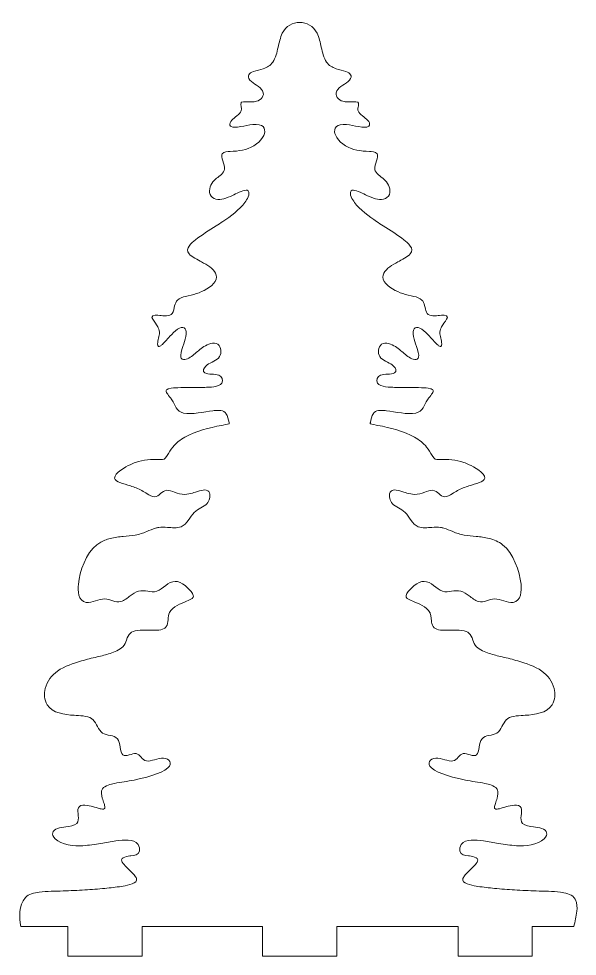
# Model space of a CAD drawing. Header units: centimetres. Extents: x -30.3 to 30.3, y -26.4 to 26.4.
# Drawn here: x 10.48 to 21.77, y -10.88 to 8.08 of the extents above; entities that cross this region are included whole.
import ezdxf

# ---------------------------------------------------------------- set-up
doc = ezdxf.new("R2010")
doc.units = ezdxf.units.CM
doc.header["$MEASUREMENT"] = 0
doc.layers.add('layer 1', color=7, linetype='Continuous')

msp = doc.modelspace()

# ---------------------------------------------------------------- linework, layer by layer
at = {"layer": 'layer 1', "color": 250, "lineweight": 9}
msp.add_open_spline([(10.52174, -10.28017), (10.52174, -10.28017), (11.46951, -10.28017), (11.46951, -10.28017), (11.46951, -10.28017), (11.46951, -10.28017), (11.46951, -10.88017), (11.46951, -10.88017), (11.46951, -10.88017), (11.46951, -10.88017), (12.96951, -10.88017), (12.96951, -10.88017), (12.96951, -10.88017), (12.96951, -10.88017), (12.96951, -10.28017), (12.96951, -10.28017), (12.96951, -10.28017), (12.96951, -10.28017), (15.40651, -10.28017), (15.40651, -10.28017), (15.40651, -10.28017), (15.40651, -10.28017), (15.40651, -10.88017), (15.40651, -10.88017), (15.40651, -10.88017), (15.40651, -10.88017), (16.90651, -10.88017), (16.90651, -10.88017), (16.90651, -10.88017), (16.90651, -10.88017), (16.90651, -10.28017), (16.90651, -10.28017), (16.90651, -10.28017), (16.90651, -10.28017), (19.35551, -10.28017), (19.35551, -10.28017), (19.35551, -10.28017), (19.35551, -10.28017), (19.35551, -10.88017), (19.35551, -10.88017), (19.35551, -10.88017), (19.35551, -10.88017), (20.85551, -10.88017), (20.85551, -10.88017), (20.85551, -10.88017), (20.85551, -10.88017), (20.85551, -10.28017), (20.85551, -10.28017), (20.85551, -10.28017), (20.85551, -10.28017), (21.69826, -10.28016), (21.69826, -10.28016), (21.69826, -10.28016), (21.71991, -10.17783), (21.7449, -10.07522), (21.75619, -9.97109), (21.75619, -9.97109), (21.76447, -9.89471), (21.76517, -9.81025), (21.72985, -9.73999), (21.72985, -9.73999), (21.72151, -9.72341), (21.71128, -9.70786), (21.69936, -9.69363), (21.69936, -9.69363), (21.63617, -9.61823), (21.51692, -9.59576), (21.42412, -9.5843), (21.42412, -9.5843), (21.26324, -9.56445), (21.09975, -9.56559), (20.93794, -9.55986), (20.93794, -9.55986), (20.79107, -9.55466), (20.64429, -9.5473), (20.49762, -9.53809), (20.49762, -9.53809), (20.36252, -9.52961), (20.2275, -9.51959), (20.09272, -9.50695), (20.09272, -9.50695), (19.9809, -9.49646), (19.86909, -9.48464), (19.75811, -9.46726), (19.75811, -9.46726), (19.68863, -9.45638), (19.47039, -9.42573), (19.45293, -9.34407), (19.45293, -9.34407), (19.44753, -9.31878), (19.46008, -9.29251), (19.47343, -9.27175), (19.47343, -9.27175), (19.50638, -9.22051), (19.55801, -9.17313), (19.60176, -9.13073), (19.60176, -9.13073), (19.64324, -9.09053), (19.73092, -9.01158), (19.75125, -8.95965), (19.75125, -8.95965), (19.78579, -8.87138), (19.6191, -8.85432), (19.56604, -8.84646), (19.56604, -8.84646), (19.50017, -8.83671), (19.41355, -8.8337), (19.39454, -8.75387), (19.39454, -8.75387), (19.38379, -8.70869), (19.39352, -8.65848), (19.42027, -8.62054), (19.42027, -8.62054), (19.46509, -8.55694), (19.54724, -8.53562), (19.62091, -8.53094), (19.62091, -8.53094), (19.70281, -8.52573), (19.7888, -8.53642), (19.86993, -8.5477), (19.86993, -8.5477), (19.97195, -8.56188), (20.07333, -8.58023), (20.1749, -8.59726), (20.1749, -8.59726), (20.29466, -8.61733), (20.41532, -8.63705), (20.53666, -8.64411), (20.53666, -8.64411), (20.71052, -8.65422), (20.96944, -8.63321), (21.09915, -8.50351), (21.09915, -8.50351), (21.18302, -8.41964), (21.15872, -8.3313), (21.0477, -8.29428), (21.0477, -8.29428), (20.99477, -8.27663), (20.93463, -8.27137), (20.87939, -8.26435), (20.87939, -8.26435), (20.81567, -8.25625), (20.70505, -8.24422), (20.66014, -8.19481), (20.66014, -8.19481), (20.58808, -8.11552), (20.66412, -7.96448), (20.62926, -7.87928), (20.62926, -7.87928), (20.59213, -7.7885), (20.41096, -7.83297), (20.34117, -7.85183), (20.34117, -7.85183), (20.29099, -7.8654), (20.24188, -7.88265), (20.1914, -7.89516), (20.1914, -7.89516), (20.16811, -7.90093), (20.11822, -7.91304), (20.09938, -7.89403), (20.09938, -7.89403), (20.09275, -7.88735), (20.09079, -7.8781), (20.09079, -7.869), (20.09079, -7.869), (20.09079, -7.84525), (20.1024, -7.81346), (20.1102, -7.79083), (20.1102, -7.79083), (20.12238, -7.75545), (20.13544, -7.72032), (20.14569, -7.68431), (20.14569, -7.68431), (20.16068, -7.63167), (20.17374, -7.56492), (20.15079, -7.51287), (20.15079, -7.51287), (20.14751, -7.50544), (20.14352, -7.49834), (20.13881, -7.49172), (20.13881, -7.49172), (20.0934, -7.42773), (19.97307, -7.40012), (19.9, -7.38496), (19.9, -7.38496), (19.7689, -7.35776), (19.63573, -7.34214), (19.50429, -7.3168), (19.50429, -7.3168), (19.32318, -7.28189), (18.95328, -7.19173), (18.81833, -7.06984), (18.81833, -7.06984), (18.71604, -6.97745), (18.78867, -6.87813), (18.90752, -6.87092), (18.90752, -6.87092), (19.01918, -6.86414), (19.15826, -6.94764), (19.25392, -6.92924), (19.25392, -6.92924), (19.34314, -6.91208), (19.37653, -6.79561), (19.45972, -6.78175), (19.45972, -6.78175), (19.53782, -6.76873), (19.67337, -6.8563), (19.73066, -6.80575), (19.73066, -6.80575), (19.7895, -6.75384), (19.77582, -6.56153), (19.8404, -6.47994), (19.8404, -6.47994), (19.90462, -6.39882), (20.05377, -6.42234), (20.13879, -6.36675), (20.13879, -6.36675), (20.2319, -6.30587), (20.257, -6.1694), (20.33773, -6.09235), (20.33773, -6.09235), (20.34526, -6.08515), (20.35336, -6.07855), (20.36192, -6.07261), (20.36192, -6.07261), (20.44641, -6.01399), (20.61363, -6.01413), (20.71501, -6.00662), (20.71501, -6.00662), (20.89812, -5.99305), (21.15363, -5.96607), (21.26032, -5.79398), (21.26032, -5.79398), (21.32054, -5.69685), (21.32565, -5.57025), (21.29806, -5.46172), (21.29806, -5.46172), (21.26132, -5.31727), (21.16863, -5.19657), (21.0477, -5.11147), (21.0477, -5.11147), (20.90896, -5.01383), (20.72692, -4.95287), (20.56477, -4.90632), (20.56477, -4.90632), (20.46046, -4.87638), (20.35499, -4.85071), (20.24958, -4.82498), (20.24958, -4.82498), (20.1608, -4.80331), (20.07164, -4.78236), (19.98446, -4.75476), (19.98446, -4.75476), (19.89788, -4.72736), (19.79405, -4.68667), (19.72981, -4.62057), (19.72981, -4.62057), (19.68914, -4.57872), (19.67384, -4.53762), (19.65521, -4.4838), (19.65521, -4.4838), (19.61346, -4.36319), (19.56654, -4.30917), (19.43571, -4.29173), (19.43571, -4.29173), (19.35789, -4.28136), (19.27635, -4.28546), (19.19797, -4.28654), (19.19797, -4.28654), (19.116, -4.28767), (18.96915, -4.29221), (18.89724, -4.25401), (18.89724, -4.25401), (18.8155, -4.21059), (18.82278, -4.10352), (18.81226, -4.02529), (18.81226, -4.02529), (18.8088, -3.9996), (18.80381, -3.97389), (18.79485, -3.9495), (18.79485, -3.9495), (18.79175, -3.94105), (18.78817, -3.93276), (18.78405, -3.92476), (18.78405, -3.92476), (18.72568, -3.81144), (18.55398, -3.74288), (18.44107, -3.69839), (18.44107, -3.69839), (18.40466, -3.68405), (18.32336, -3.65741), (18.30836, -3.61901), (18.30836, -3.61901), (18.29872, -3.5943), (18.31213, -3.56539), (18.32445, -3.54404), (18.32445, -3.54404), (18.38477, -3.4395), (18.54412, -3.29712), (18.67087, -3.29712), (18.67087, -3.29712), (18.81116, -3.29712), (18.91821, -3.45264), (19.04472, -3.49603), (19.04472, -3.49603), (19.16435, -3.53705), (19.28877, -3.46189), (19.41169, -3.49603), (19.41169, -3.49603), (19.47146, -3.51264), (19.5289, -3.55352), (19.57858, -3.58976), (19.57858, -3.58976), (19.6332, -3.6296), (19.70316, -3.68693), (19.7684, -3.70527), (19.7684, -3.70527), (19.87537, -3.73536), (19.98347, -3.6538), (20.09421, -3.6538), (20.09421, -3.6538), (20.21879, -3.6538), (20.3495, -3.73723), (20.46806, -3.7224), (20.46806, -3.7224), (20.63535, -3.70147), (20.64192, -3.4838), (20.62926, -3.35541), (20.62926, -3.35541), (20.60303, -3.08942), (20.47077, -2.72597), (20.25542, -2.55629), (20.25542, -2.55629), (20.176, -2.49372), (20.083, -2.45513), (19.98563, -2.43023), (19.98563, -2.43023), (19.89865, -2.40799), (19.80929, -2.39671), (19.7201, -2.38777), (19.7201, -2.38777), (19.64009, -2.37975), (19.55961, -2.37443), (19.48029, -2.3608), (19.48029, -2.3608), (19.39954, -2.34692), (19.32358, -2.32237), (19.248, -2.29113), (19.248, -2.29113), (19.18817, -2.2664), (19.1292, -2.2379), (19.06682, -2.22005), (19.06682, -2.22005), (19.04606, -2.21411), (19.02495, -2.20944), (19.00356, -2.20645), (19.00356, -2.20645), (18.94591, -2.19841), (18.88625, -2.20174), (18.82837, -2.20565), (18.82837, -2.20565), (18.7437, -2.21137), (18.63068, -2.22469), (18.55084, -2.19274), (18.55084, -2.19274), (18.43035, -2.14454), (18.37445, -1.99234), (18.28672, -1.90461), (18.28672, -1.90461), (18.2468, -1.86469), (18.19889, -1.83647), (18.15033, -1.80854), (18.15033, -1.80854), (18.10704, -1.78363), (18.06087, -1.75781), (18.02702, -1.7204), (18.02702, -1.7204), (18.02181, -1.71463), (18.0169, -1.70859), (18.01235, -1.70228), (18.01235, -1.70228), (17.97067, -1.64439), (17.94481, -1.52832), (18.00299, -1.47301), (18.00299, -1.47301), (18.01433, -1.46223), (18.02798, -1.45527), (18.04322, -1.45189), (18.04322, -1.45189), (18.10955, -1.43716), (18.25557, -1.49309), (18.32441, -1.51182), (18.32441, -1.51182), (18.37331, -1.52513), (18.42453, -1.53651), (18.47537, -1.53764), (18.47537, -1.53764), (18.54817, -1.53926), (18.61603, -1.51835), (18.68372, -1.4939), (18.68372, -1.4939), (18.73082, -1.47689), (18.79548, -1.44972), (18.84579, -1.45531), (18.84579, -1.45531), (18.94014, -1.46579), (18.99823, -1.58216), (19.08587, -1.58567), (19.08587, -1.58567), (19.13498, -1.58763), (19.1969, -1.54931), (19.23806, -1.52479), (19.23806, -1.52479), (19.31031, -1.48174), (19.38144, -1.43891), (19.4597, -1.40731), (19.4597, -1.40731), (19.49784, -1.3919), (19.53693, -1.37897), (19.57618, -1.3667), (19.57618, -1.3667), (19.64767, -1.34434), (19.7209, -1.32551), (19.7903, -1.29709), (19.7903, -1.29709), (19.82698, -1.28206), (19.89026, -1.25353), (19.89527, -1.20839), (19.89527, -1.20839), (19.90651, -1.10724), (19.66193, -0.97461), (19.58432, -0.93831), (19.58432, -0.93831), (19.54813, -0.92138), (19.51113, -0.90609), (19.47341, -0.89289), (19.47341, -0.89289), (19.31162, -0.83628), (19.15632, -0.82508), (18.98637, -0.83115), (18.98637, -0.83115), (18.89225, -0.83451), (18.88408, -0.83557), (18.83548, -0.75227), (18.83548, -0.75227), (18.80073, -0.69269), (18.76572, -0.63564), (18.72143, -0.58248), (18.72143, -0.58248), (18.65327, -0.50069), (18.5715, -0.434), (18.47878, -0.38185), (18.47878, -0.38185), (18.26811, -0.26335), (17.97476, -0.18912), (17.73795, -0.14177), (17.73795, -0.14177), (17.70917, -0.13601), (17.60202, -0.12051), (17.58425, -0.11048), (17.58425, -0.11048), (17.58425, -0.11048), (17.57876, -0.10738), (17.57876, -0.10738), (17.57876, -0.10738), (17.57876, -0.10738), (17.57919, -0.10108), (17.57919, -0.10108), (17.57919, -0.10108), (17.57956, -0.09568), (17.58214, -0.08881), (17.5836, -0.08346), (17.5836, -0.08346), (17.60052, -0.02143), (17.60794, 0.04392), (17.64533, 0.09831), (17.64533, 0.09831), (17.65031, 0.10556), (17.65585, 0.11241), (17.66208, 0.11861), (17.66208, 0.11861), (17.7197, 0.17603), (17.83903, 0.16224), (17.91285, 0.1532), (17.91285, 0.1532), (18.07734, 0.13305), (18.34555, 0.06862), (18.50279, 0.10519), (18.50279, 0.10519), (18.64982, 0.13939), (18.66816, 0.26563), (18.73945, 0.37612), (18.73945, 0.37612), (18.74224, 0.38044), (18.7451, 0.38472), (18.74802, 0.38895), (18.74802, 0.38895), (18.77132, 0.42271), (18.79855, 0.45339), (18.82296, 0.4863), (18.82296, 0.4863), (18.83653, 0.50459), (18.85939, 0.53623), (18.85328, 0.56033), (18.85328, 0.56033), (18.84749, 0.58314), (18.81796, 0.59359), (18.79776, 0.59905), (18.79776, 0.59905), (18.74206, 0.6141), (18.67575, 0.61668), (18.6181, 0.61928), (18.6181, 0.61928), (18.53424, 0.62307), (18.45027, 0.62354), (18.36634, 0.62385), (18.36634, 0.62385), (18.26891, 0.62421), (18.17146, 0.62354), (18.07406, 0.62649), (18.07406, 0.62649), (17.98558, 0.62918), (17.78487, 0.63154), (17.73108, 0.71224), (17.73108, 0.71224), (17.68956, 0.77454), (17.7238, 0.84435), (17.78938, 0.87001), (17.78938, 0.87001), (17.87316, 0.9028), (18.0009, 0.8811), (18.07064, 0.91802), (18.07064, 0.91802), (18.0833, 0.92472), (18.09364, 0.93447), (18.09872, 0.94808), (18.09872, 0.94808), (18.11683, 0.99664), (18.06138, 1.05354), (18.02605, 1.07923), (18.02605, 1.07923), (17.95056, 1.13413), (17.82769, 1.16754), (17.77567, 1.24729), (17.77567, 1.24729), (17.72899, 1.31887), (17.73834, 1.44486), (17.80997, 1.49765), (17.80997, 1.49765), (17.88975, 1.55645), (18.01911, 1.49616), (18.09121, 1.44964), (18.09121, 1.44964), (18.12909, 1.4252), (18.16451, 1.39712), (18.19924, 1.36845), (18.19924, 1.36845), (18.26066, 1.31777), (18.32331, 1.25859), (18.39303, 1.21985), (18.39303, 1.21985), (18.4653, 1.17969), (18.56891, 1.16081), (18.56108, 1.27815), (18.56108, 1.27815), (18.55635, 1.34906), (18.52099, 1.43724), (18.49838, 1.50527), (18.49838, 1.50527), (18.47762, 1.56774), (18.45341, 1.63773), (18.44792, 1.70345), (18.44792, 1.70345), (18.43718, 1.83224), (18.51833, 1.87148), (18.62282, 1.80291), (18.62282, 1.80291), (18.67989, 1.76546), (18.73214, 1.7097), (18.77853, 1.65979), (18.77853, 1.65979), (18.81092, 1.62492), (18.84248, 1.58929), (18.87468, 1.55425), (18.87468, 1.55425), (18.89914, 1.52764), (18.92409, 1.49999), (18.95209, 1.47708), (18.95209, 1.47708), (18.96513, 1.46641), (18.99291, 1.44547), (19.01051, 1.45607), (19.01051, 1.45607), (19.03503, 1.47082), (19.02492, 1.53614), (19.02069, 1.55939), (19.02069, 1.55939), (19.00507, 1.64532), (18.97311, 1.71845), (19.00354, 1.80635), (19.00354, 1.80635), (19.01411, 1.83687), (19.03099, 1.86574), (19.04855, 1.89272), (19.04855, 1.89272), (19.07068, 1.92673), (19.13308, 2.00388), (19.14072, 2.03955), (19.14072, 2.03955), (19.15372, 2.10024), (19.01478, 2.08306), (18.98297, 2.08071), (18.98297, 2.08071), (18.91075, 2.07536), (18.78309, 2.05692), (18.73258, 2.12187), (18.73258, 2.12187), (18.68321, 2.18533), (18.696, 2.30034), (18.64176, 2.37466), (18.64176, 2.37466), (18.63706, 2.38109), (18.6319, 2.38719), (18.62626, 2.39283), (18.62626, 2.39283), (18.58607, 2.43301), (18.51847, 2.45217), (18.46462, 2.46571), (18.46462, 2.46571), (18.38921, 2.48468), (18.31273, 2.49902), (18.23868, 2.52316), (18.23868, 2.52316), (18.11464, 2.56361), (17.93263, 2.65446), (17.86486, 2.77009), (17.86486, 2.77009), (17.79508, 2.88916), (17.87934, 2.99553), (17.9746, 3.06504), (17.9746, 3.06504), (18.02663, 3.10301), (18.08382, 3.13411), (18.14034, 3.16482), (18.14034, 3.16482), (18.21472, 3.20524), (18.33443, 3.26301), (18.3896, 3.32571), (18.3896, 3.32571), (18.485, 3.4341), (18.34234, 3.54822), (18.26269, 3.61039), (18.26269, 3.61039), (18.13062, 3.71346), (17.98595, 3.80032), (17.84558, 3.89145), (17.84558, 3.89145), (17.8003, 3.92085), (17.75517, 3.95049), (17.71049, 3.98081), (17.71049, 3.98081), (17.5572, 4.08483), (17.37082, 4.21816), (17.26121, 4.36837), (17.26121, 4.36837), (17.22789, 4.41403), (17.14605, 4.5488), (17.19538, 4.60033), (17.19538, 4.60033), (17.20713, 4.61262), (17.22426, 4.61592), (17.24062, 4.61531), (17.24062, 4.61531), (17.30995, 4.61274), (17.44736, 4.53973), (17.51421, 4.50908), (17.51421, 4.50908), (17.57099, 4.48305), (17.62954, 4.45685), (17.68992, 4.44039), (17.68992, 4.44039), (17.78973, 4.41317), (17.9249, 4.41533), (17.96774, 4.52956), (17.96774, 4.52956), (18.00325, 4.62424), (17.95149, 4.74186), (17.88541, 4.81081), (17.88541, 4.81081), (17.82827, 4.87044), (17.71496, 4.92871), (17.68266, 5.0031), (17.68266, 5.0031), (17.67747, 5.01505), (17.67412, 5.02763), (17.67277, 5.0406), (17.67277, 5.0406), (17.66398, 5.12553), (17.76233, 5.29518), (17.72078, 5.35272), (17.72078, 5.35272), (17.69399, 5.38982), (17.60603, 5.39461), (17.56387, 5.39773), (17.56387, 5.39773), (17.47858, 5.40403), (17.39315, 5.40664), (17.30922, 5.42474), (17.30922, 5.42474), (17.16095, 5.45673), (16.98767, 5.54787), (16.90451, 5.67855), (16.90451, 5.67855), (16.84112, 5.77817), (16.83486, 5.91312), (16.97653, 5.9392), (16.97653, 5.9392), (17.05026, 5.95278), (17.14876, 5.93605), (17.22268, 5.92357), (17.22268, 5.92357), (17.30336, 5.90995), (17.39223, 5.88777), (17.47386, 5.88777), (17.47386, 5.88777), (17.58245, 5.88777), (17.59554, 5.9537), (17.52873, 6.02837), (17.52873, 6.02837), (17.47892, 6.08404), (17.36028, 6.14955), (17.33666, 6.217), (17.33666, 6.217), (17.32813, 6.24136), (17.33173, 6.26942), (17.3362, 6.29427), (17.3362, 6.29427), (17.34073, 6.3195), (17.35871, 6.37636), (17.32979, 6.39192), (17.32979, 6.39192), (17.29886, 6.40857), (17.16932, 6.39788), (17.12797, 6.39908), (17.12797, 6.39908), (17.09455, 6.40005), (17.0602, 6.40315), (17.02798, 6.41251), (17.02798, 6.41251), (16.94107, 6.43774), (16.85309, 6.52678), (16.90451, 6.62171), (16.90451, 6.62171), (16.95321, 6.71164), (17.09209, 6.76384), (17.16174, 6.84124), (17.16174, 6.84124), (17.23457, 6.92218), (17.17406, 6.9862), (17.08971, 7.01614), (17.08971, 7.01614), (17.0252, 7.03903), (16.95661, 7.04855), (16.89165, 7.07059), (16.89165, 7.07059), (16.81403, 7.09692), (16.74613, 7.13612), (16.69873, 7.20477), (16.69873, 7.20477), (16.64219, 7.28664), (16.61468, 7.40771), (16.59195, 7.50393), (16.59195, 7.50393), (16.56996, 7.59697), (16.54951, 7.70214), (16.50666, 7.78785), (16.50666, 7.78785), (16.35964, 8.08192), (15.95178, 8.08192), (15.80476, 7.78785), (15.80476, 7.78785), (15.76191, 7.70214), (15.74146, 7.59697), (15.71947, 7.50393), (15.71947, 7.50393), (15.69674, 7.4077), (15.66923, 7.28665), (15.61269, 7.20477), (15.61269, 7.20477), (15.56529, 7.13613), (15.49738, 7.09692), (15.41977, 7.07059), (15.41977, 7.07059), (15.35481, 7.04855), (15.28622, 7.03903), (15.2217, 7.01614), (15.2217, 7.01614), (15.13735, 6.9862), (15.07685, 6.92217), (15.14968, 6.84124), (15.14968, 6.84124), (15.21934, 6.76384), (15.3582, 6.71164), (15.40691, 6.62171), (15.40691, 6.62171), (15.45833, 6.52679), (15.37034, 6.43774), (15.28344, 6.41251), (15.28344, 6.41251), (15.25123, 6.40315), (15.21688, 6.40006), (15.18346, 6.39908), (15.18346, 6.39908), (15.14211, 6.39788), (15.01255, 6.40858), (14.98162, 6.39192), (14.98162, 6.39192), (14.97703, 6.38946), (14.97329, 6.38619), (14.97061, 6.38169), (14.97061, 6.38169), (14.95229, 6.35089), (14.99286, 6.26868), (14.97476, 6.217), (14.97476, 6.217), (14.95114, 6.14955), (14.8325, 6.08404), (14.78269, 6.02837), (14.78269, 6.02837), (14.71587, 5.9537), (14.72896, 5.88777), (14.83756, 5.88777), (14.83756, 5.88777), (14.91919, 5.88777), (15.00806, 5.90995), (15.08874, 5.92357), (15.08874, 5.92357), (15.16266, 5.93605), (15.26115, 5.95278), (15.33488, 5.9392), (15.33488, 5.9392), (15.47656, 5.91312), (15.4703, 5.77818), (15.40691, 5.67855), (15.40691, 5.67855), (15.32375, 5.54787), (15.15046, 5.45673), (15.00219, 5.42474), (15.00219, 5.42474), (14.91826, 5.40664), (14.83283, 5.40403), (14.74754, 5.39773), (14.74754, 5.39773), (14.70538, 5.39461), (14.61742, 5.38982), (14.59063, 5.35272), (14.59063, 5.35272), (14.54908, 5.29518), (14.64742, 5.12552), (14.63864, 5.0406), (14.63864, 5.0406), (14.63005, 4.95751), (14.53431, 4.9024), (14.47519, 4.85499), (14.47519, 4.85499), (14.45799, 4.8412), (14.44126, 4.82673), (14.426, 4.81081), (14.426, 4.81081), (14.35991, 4.74185), (14.30816, 4.62425), (14.34367, 4.52956), (14.34367, 4.52956), (14.38651, 4.41534), (14.52169, 4.41317), (14.62149, 4.44039), (14.62149, 4.44039), (14.68187, 4.45685), (14.74042, 4.48305), (14.7972, 4.50908), (14.7972, 4.50908), (14.86405, 4.53973), (15.00146, 4.61274), (15.07079, 4.61531), (15.07079, 4.61531), (15.08715, 4.61592), (15.10429, 4.61262), (15.11605, 4.60033), (15.11605, 4.60033), (15.16536, 4.54879), (15.08352, 4.41403), (15.0502, 4.36837), (15.0502, 4.36837), (14.9406, 4.21816), (14.75421, 4.08483), (14.60092, 3.98081), (14.60092, 3.98081), (14.55624, 3.95049), (14.51111, 3.92085), (14.46583, 3.89145), (14.46583, 3.89145), (14.32547, 3.80032), (14.18079, 3.71346), (14.04872, 3.61039), (14.04872, 3.61039), (13.96908, 3.54822), (13.82642, 3.4341), (13.92181, 3.32571), (13.92181, 3.32571), (13.97698, 3.26301), (14.09669, 3.20523), (14.17107, 3.16482), (14.17107, 3.16482), (14.22759, 3.13411), (14.28478, 3.10301), (14.33682, 3.06504), (14.33682, 3.06504), (14.43206, 2.99553), (14.51634, 2.88916), (14.44655, 2.77009), (14.44655, 2.77009), (14.37876, 2.65445), (14.1968, 2.56361), (14.07274, 2.52316), (14.07274, 2.52316), (13.99868, 2.49902), (13.9222, 2.48468), (13.84679, 2.46571), (13.84679, 2.46571), (13.79294, 2.45217), (13.72534, 2.43301), (13.68515, 2.39283), (13.68515, 2.39283), (13.65432, 2.362), (13.63936, 2.31924), (13.62882, 2.27787), (13.62882, 2.27787), (13.61706, 2.23174), (13.60793, 2.15928), (13.57883, 2.12187), (13.57883, 2.12187), (13.52832, 2.05693), (13.40067, 2.07536), (13.32845, 2.08071), (13.32845, 2.08071), (13.29663, 2.08306), (13.1577, 2.10025), (13.1707, 2.03955), (13.1707, 2.03955), (13.17834, 2.00387), (13.24074, 1.92674), (13.26286, 1.89272), (13.26286, 1.89272), (13.28042, 1.86574), (13.2973, 1.83687), (13.30787, 1.80635), (13.30787, 1.80635), (13.3383, 1.71845), (13.30634, 1.64532), (13.29072, 1.55939), (13.29072, 1.55939), (13.28649, 1.53615), (13.27639, 1.47082), (13.3009, 1.45607), (13.3009, 1.45607), (13.3185, 1.44547), (13.34628, 1.46641), (13.35932, 1.47708), (13.35932, 1.47708), (13.38732, 1.49999), (13.41227, 1.52764), (13.43673, 1.55425), (13.43673, 1.55425), (13.46893, 1.58928), (13.50048, 1.62492), (13.53287, 1.65979), (13.53287, 1.65979), (13.57926, 1.70971), (13.63152, 1.76546), (13.68859, 1.80291), (13.68859, 1.80291), (13.79309, 1.87148), (13.87423, 1.83224), (13.8635, 1.70345), (13.8635, 1.70345), (13.85802, 1.63774), (13.8338, 1.56774), (13.81304, 1.50528), (13.81304, 1.50528), (13.79043, 1.43725), (13.75505, 1.34906), (13.75033, 1.27815), (13.75033, 1.27815), (13.7425, 1.1608), (13.84611, 1.1797), (13.91839, 1.21985), (13.91839, 1.21985), (13.98811, 1.25858), (14.05076, 1.31777), (14.11218, 1.36845), (14.11218, 1.36845), (14.14691, 1.39712), (14.18232, 1.4252), (14.2202, 1.44964), (14.2202, 1.44964), (14.2923, 1.49616), (14.42166, 1.55645), (14.50144, 1.49765), (14.50144, 1.49765), (14.57307, 1.44486), (14.58242, 1.31887), (14.53574, 1.24729), (14.53574, 1.24729), (14.48372, 1.16754), (14.36085, 1.13413), (14.28536, 1.07923), (14.28536, 1.07923), (14.25002, 1.05353), (14.19458, 0.99664), (14.21269, 0.94807), (14.21269, 0.94807), (14.21776, 0.93447), (14.22812, 0.92471), (14.24077, 0.91802), (14.24077, 0.91802), (14.31051, 0.88109), (14.43825, 0.9028), (14.52204, 0.87001), (14.52204, 0.87001), (14.58762, 0.84435), (14.62185, 0.77453), (14.58033, 0.71224), (14.58033, 0.71224), (14.52654, 0.63154), (14.32583, 0.62918), (14.23735, 0.62649), (14.23735, 0.62649), (14.13995, 0.62354), (14.0425, 0.62421), (13.94507, 0.62385), (13.94507, 0.62385), (13.86114, 0.62354), (13.77718, 0.62307), (13.69332, 0.61928), (13.69332, 0.61928), (13.63566, 0.61668), (13.56935, 0.6141), (13.51365, 0.59905), (13.51365, 0.59905), (13.49349, 0.5936), (13.46393, 0.58316), (13.45814, 0.56033), (13.45814, 0.56033), (13.45203, 0.53623), (13.47488, 0.50459), (13.48845, 0.4863), (13.48845, 0.4863), (13.51286, 0.4534), (13.54009, 0.42272), (13.56339, 0.38896), (13.56339, 0.38896), (13.56631, 0.38472), (13.56918, 0.38045), (13.57197, 0.37612), (13.57197, 0.37612), (13.64324, 0.26563), (13.6616, 0.13938), (13.80862, 0.10519), (13.80862, 0.10519), (13.96585, 0.06862), (14.23408, 0.13305), (14.39856, 0.1532), (14.39856, 0.1532), (14.47238, 0.16224), (14.59172, 0.17602), (14.64934, 0.1186), (14.64934, 0.1186), (14.65556, 0.1124), (14.66111, 0.10556), (14.66608, 0.09832), (14.66608, 0.09832), (14.70348, 0.04392), (14.71089, -0.02142), (14.72781, -0.08346), (14.72781, -0.08346), (14.72927, -0.08881), (14.73185, -0.09568), (14.73222, -0.10108), (14.73222, -0.10108), (14.73222, -0.10108), (14.73265, -0.10738), (14.73265, -0.10738), (14.73265, -0.10738), (14.73265, -0.10738), (14.72716, -0.11048), (14.72716, -0.11048), (14.72716, -0.11048), (14.70939, -0.12051), (14.60225, -0.13601), (14.57347, -0.14177), (14.57347, -0.14177), (14.33666, -0.18912), (14.04331, -0.26335), (13.83264, -0.38185), (13.83264, -0.38185), (13.73992, -0.434), (13.65815, -0.5007), (13.58998, -0.58249), (13.58998, -0.58249), (13.54568, -0.63565), (13.51068, -0.69269), (13.47593, -0.75227), (13.47593, -0.75227), (13.42733, -0.83557), (13.41916, -0.83451), (13.32504, -0.83115), (13.32504, -0.83115), (13.15509, -0.82508), (12.99979, -0.83628), (12.838, -0.89289), (12.838, -0.89289), (12.80028, -0.90609), (12.76328, -0.92138), (12.72708, -0.93831), (12.72708, -0.93831), (12.64947, -0.97461), (12.4049, -1.10724), (12.41614, -1.20839), (12.41614, -1.20839), (12.42116, -1.25353), (12.48441, -1.28206), (12.5211, -1.29709), (12.5211, -1.29709), (12.5905, -1.32551), (12.66372, -1.34434), (12.73521, -1.3667), (12.73521, -1.3667), (12.77447, -1.37897), (12.81357, -1.3919), (12.85171, -1.40731), (12.85171, -1.40731), (12.92998, -1.43891), (13.00111, -1.48174), (13.07336, -1.52479), (13.07336, -1.52479), (13.11452, -1.54931), (13.17644, -1.58763), (13.22555, -1.58567), (13.22555, -1.58567), (13.31319, -1.58216), (13.37128, -1.46579), (13.46563, -1.45531), (13.46563, -1.45531), (13.51593, -1.44972), (13.5806, -1.4769), (13.62769, -1.4939), (13.62769, -1.4939), (13.69537, -1.51835), (13.76324, -1.53926), (13.83604, -1.53764), (13.83604, -1.53764), (13.88689, -1.53651), (13.9381, -1.52513), (13.98702, -1.51182), (13.98702, -1.51182), (14.05585, -1.4931), (14.20186, -1.43715), (14.26819, -1.45189), (14.26819, -1.45189), (14.35497, -1.47117), (14.35102, -1.58671), (14.32611, -1.65169), (14.32611, -1.65169), (14.31925, -1.66957), (14.31026, -1.68674), (14.29906, -1.70229), (14.29906, -1.70229), (14.29452, -1.7086), (14.28961, -1.71465), (14.28438, -1.72042), (14.28438, -1.72042), (14.25053, -1.75783), (14.20436, -1.78364), (14.16107, -1.80855), (14.16107, -1.80855), (14.11251, -1.83648), (14.0646, -1.8647), (14.02469, -1.90461), (14.02469, -1.90461), (13.93697, -1.99234), (13.88107, -2.14455), (13.76058, -2.19274), (13.76058, -2.19274), (13.68075, -2.22468), (13.56774, -2.21137), (13.48308, -2.20565), (13.48308, -2.20565), (13.42519, -2.20174), (13.36552, -2.19841), (13.30786, -2.20645), (13.30786, -2.20645), (13.28646, -2.20944), (13.26532, -2.21412), (13.24455, -2.22006), (13.24455, -2.22006), (13.18218, -2.23792), (13.12322, -2.26641), (13.0634, -2.29114), (13.0634, -2.29114), (12.98783, -2.32238), (12.91187, -2.34692), (12.83112, -2.3608), (12.83112, -2.3608), (12.7518, -2.37443), (12.67132, -2.37975), (12.59131, -2.38777), (12.59131, -2.38777), (12.50212, -2.39671), (12.41275, -2.40798), (12.32578, -2.43023), (12.32578, -2.43023), (12.28981, -2.43943), (12.25429, -2.4505), (12.21971, -2.46407), (12.21971, -2.46407), (12.16106, -2.48709), (12.10556, -2.51724), (12.05599, -2.55629), (12.05599, -2.55629), (11.84064, -2.72597), (11.70839, -3.08942), (11.68216, -3.35541), (11.68216, -3.35541), (11.6695, -3.48379), (11.67607, -3.70147), (11.84335, -3.7224), (11.84335, -3.7224), (11.96191, -3.73723), (12.09262, -3.6538), (12.2172, -3.6538), (12.2172, -3.6538), (12.32794, -3.6538), (12.43604, -3.73536), (12.54301, -3.70527), (12.54301, -3.70527), (12.60825, -3.68693), (12.6782, -3.62961), (12.73282, -3.58977), (12.73282, -3.58977), (12.7825, -3.55352), (12.83994, -3.51264), (12.89972, -3.49603), (12.89972, -3.49603), (13.02264, -3.46189), (13.14706, -3.53705), (13.26669, -3.49603), (13.26669, -3.49603), (13.3932, -3.45265), (13.50026, -3.29712), (13.64055, -3.29712), (13.64055, -3.29712), (13.7673, -3.29712), (13.92665, -3.4395), (13.98697, -3.54404), (13.98697, -3.54404), (13.99929, -3.56539), (14.0127, -3.5943), (14.00306, -3.61901), (14.00306, -3.61901), (13.98806, -3.65741), (13.90675, -3.68405), (13.87034, -3.69839), (13.87034, -3.69839), (13.75742, -3.74288), (13.58574, -3.81143), (13.52736, -3.92476), (13.52736, -3.92476), (13.48241, -4.01201), (13.50882, -4.13638), (13.46014, -4.21206), (13.46014, -4.21206), (13.4485, -4.23015), (13.43315, -4.24393), (13.41418, -4.25401), (13.41418, -4.25401), (13.34228, -4.29221), (13.19543, -4.28767), (13.11346, -4.28654), (13.11346, -4.28654), (13.03507, -4.28546), (12.95354, -4.28136), (12.87571, -4.29173), (12.87571, -4.29173), (12.74488, -4.30917), (12.69795, -4.36319), (12.6562, -4.4838), (12.6562, -4.4838), (12.63757, -4.53762), (12.62227, -4.57872), (12.5816, -4.62057), (12.5816, -4.62057), (12.51736, -4.68667), (12.41353, -4.72736), (12.32695, -4.75476), (12.32695, -4.75476), (12.23977, -4.78236), (12.15061, -4.80331), (12.06183, -4.82498), (12.06183, -4.82498), (11.95642, -4.85071), (11.85095, -4.87638), (11.74664, -4.90632), (11.74664, -4.90632), (11.58449, -4.95287), (11.40245, -5.01383), (11.26371, -5.11147), (11.26371, -5.11147), (11.14278, -5.19657), (11.05009, -5.31727), (11.01335, -5.46172), (11.01335, -5.46172), (10.98576, -5.57025), (10.99087, -5.69685), (11.05109, -5.79398), (11.05109, -5.79398), (11.15779, -5.96608), (11.4133, -5.99305), (11.59641, -6.00662), (11.59641, -6.00662), (11.69779, -6.01413), (11.865, -6.01401), (11.94949, -6.07262), (11.94949, -6.07262), (11.95805, -6.07856), (11.96615, -6.08515), (11.97368, -6.09235), (11.97368, -6.09235), (12.05441, -6.1694), (12.07952, -6.30588), (12.17262, -6.36675), (12.17262, -6.36675), (12.25764, -6.42234), (12.40679, -6.39882), (12.47101, -6.47994), (12.47101, -6.47994), (12.53559, -6.56152), (12.52191, -6.75384), (12.58075, -6.80575), (12.58075, -6.80575), (12.63804, -6.8563), (12.77358, -6.76873), (12.85169, -6.78175), (12.85169, -6.78175), (12.93488, -6.79561), (12.96827, -6.91208), (13.05749, -6.92924), (13.05749, -6.92924), (13.15315, -6.94764), (13.29223, -6.86414), (13.40389, -6.87092), (13.40389, -6.87092), (13.52275, -6.87813), (13.59537, -6.97745), (13.49308, -7.06984), (13.49308, -7.06984), (13.35813, -7.19174), (12.98824, -7.28188), (12.80713, -7.3168), (12.80713, -7.3168), (12.67568, -7.34214), (12.54251, -7.35776), (12.41141, -7.38496), (12.41141, -7.38496), (12.33835, -7.40012), (12.218, -7.42773), (12.1726, -7.49172), (12.1726, -7.49172), (12.13391, -7.54624), (12.14873, -7.62462), (12.16573, -7.68431), (12.16573, -7.68431), (12.17598, -7.72032), (12.18904, -7.75545), (12.20122, -7.79083), (12.20122, -7.79083), (12.20902, -7.81346), (12.22063, -7.84525), (12.22063, -7.869), (12.22063, -7.869), (12.22063, -7.8781), (12.21867, -7.88735), (12.21204, -7.89403), (12.21204, -7.89403), (12.1932, -7.91304), (12.14331, -7.90093), (12.12002, -7.89516), (12.12002, -7.89516), (12.06954, -7.88265), (12.02042, -7.8654), (11.97024, -7.85183), (11.97024, -7.85183), (11.90045, -7.83297), (11.71929, -7.7885), (11.68216, -7.87928), (11.68216, -7.87928), (11.6473, -7.96448), (11.72334, -8.11553), (11.65128, -8.19481), (11.65128, -8.19481), (11.60637, -8.24422), (11.49574, -8.25625), (11.43202, -8.26435), (11.43202, -8.26435), (11.37678, -8.27137), (11.31664, -8.27663), (11.26371, -8.29428), (11.26371, -8.29428), (11.15268, -8.3313), (11.12839, -8.41964), (11.21226, -8.50351), (11.21226, -8.50351), (11.34197, -8.63322), (11.60088, -8.65422), (11.77475, -8.64411), (11.77475, -8.64411), (11.89609, -8.63705), (12.01675, -8.61733), (12.13651, -8.59726), (12.13651, -8.59726), (12.23808, -8.58023), (12.33946, -8.56188), (12.44148, -8.5477), (12.44148, -8.5477), (12.52261, -8.53642), (12.6086, -8.52573), (12.6905, -8.53094), (12.6905, -8.53094), (12.76417, -8.53562), (12.84632, -8.55694), (12.89114, -8.62054), (12.89114, -8.62054), (12.91789, -8.65848), (12.92762, -8.70869), (12.91687, -8.75387), (12.91687, -8.75387), (12.89786, -8.8337), (12.81124, -8.83671), (12.74537, -8.84646), (12.74537, -8.84646), (12.69231, -8.85432), (12.52563, -8.87139), (12.56016, -8.95965), (12.56016, -8.95965), (12.58048, -9.01158), (12.66817, -9.09053), (12.70965, -9.13073), (12.70965, -9.13073), (12.7534, -9.17313), (12.80503, -9.22051), (12.83798, -9.27175), (12.83798, -9.27175), (12.85133, -9.29251), (12.86388, -9.31878), (12.85848, -9.34407), (12.85848, -9.34407), (12.84102, -9.42574), (12.62278, -9.45638), (12.5533, -9.46726), (12.5533, -9.46726), (12.44232, -9.48464), (12.33052, -9.49646), (12.2187, -9.50695), (12.2187, -9.50695), (12.08393, -9.51959), (11.94891, -9.52961), (11.81382, -9.53809), (11.81382, -9.53809), (11.66714, -9.5473), (11.52035, -9.55466), (11.37348, -9.55986), (11.37348, -9.55986), (11.21167, -9.56559), (11.04818, -9.56446), (10.8873, -9.5843), (10.8873, -9.5843), (10.7945, -9.59575), (10.67523, -9.61823), (10.61206, -9.69363), (10.61206, -9.69363), (10.4781, -9.85351), (10.48081, -10.08675), (10.52173, -10.28016), (10.52173, -10.28016), (10.52173, -10.28016), (10.52174, -10.28017), (10.52174, -10.28017)], degree=3, knots=[0, 0, 0, 0, 0.00266667, 0.00266667, 0.00266667, 0.00266667, 0.00533333, 0.00533333, 0.00533333, 0.00533333, 0.008, 0.008, 0.008, 0.008, 0.01066667, 0.01066667, 0.01066667, 0.01066667, 0.01333333, 0.01333333, 0.01333333, 0.01333333, 0.016, 0.016, 0.016, 0.016, 0.01866667, 0.01866667, 0.01866667, 0.01866667, 0.02133333, 0.02133333, 0.02133333, 0.02133333, 0.024, 0.024, 0.024, 0.024, 0.02666667, 0.02666667, 0.02666667, 0.02666667, 0.02933333, 0.02933333, 0.02933333, 0.02933333, 0.032, 0.032, 0.032, 0.032, 0.03466667, 0.03466667, 0.03466667, 0.03466667, 0.03733333, 0.03733333, 0.03733333, 0.03733333, 0.04, 0.04, 0.04, 0.04, 0.04266667, 0.04266667, 0.04266667, 0.04266667, 0.04533333, 0.04533333, 0.04533333, 0.04533333, 0.048, 0.048, 0.048, 0.048, 0.05066667, 0.05066667, 0.05066667, 0.05066667, 0.05333333, 0.05333333, 0.05333333, 0.05333333, 0.056, 0.056, 0.056, 0.056, 0.05866667, 0.05866667, 0.05866667, 0.05866667, 0.06133333, 0.06133333, 0.06133333, 0.06133333, 0.064, 0.064, 0.064, 0.064, 0.06666667, 0.06666667, 0.06666667, 0.06666667, 0.06933333, 0.06933333, 0.06933333, 0.06933333, 0.072, 0.072, 0.072, 0.072, 0.07466667, 0.07466667, 0.07466667, 0.07466667, 0.07733333, 0.07733333, 0.07733333, 0.07733333, 0.08, 0.08, 0.08, 0.08, 0.08266667, 0.08266667, 0.08266667, 0.08266667, 0.08533333, 0.08533333, 0.08533333, 0.08533333, 0.088, 0.088, 0.088, 0.088, 0.09066667, 0.09066667, 0.09066667, 0.09066667, 0.09333333, 0.09333333, 0.09333333, 0.09333333, 0.096, 0.096, 0.096, 0.096, 0.09866667, 0.09866667, 0.09866667, 0.09866667, 0.10133333, 0.10133333, 0.10133333, 0.10133333, 0.104, 0.104, 0.104, 0.104, 0.10666667, 0.10666667, 0.10666667, 0.10666667, 0.10933333, 0.10933333, 0.10933333, 0.10933333, 0.112, 0.112, 0.112, 0.112, 0.11466667, 0.11466667, 0.11466667, 0.11466667, 0.11733333, 0.11733333, 0.11733333, 0.11733333, 0.12, 0.12, 0.12, 0.12, 0.12266667, 0.12266667, 0.12266667, 0.12266667, 0.12533333, 0.12533333, 0.12533333, 0.12533333, 0.128, 0.128, 0.128, 0.128, 0.13066667, 0.13066667, 0.13066667, 0.13066667, 0.13333333, 0.13333333, 0.13333333, 0.13333333, 0.136, 0.136, 0.136, 0.136, 0.13866667, 0.13866667, 0.13866667, 0.13866667, 0.14133333, 0.14133333, 0.14133333, 0.14133333, 0.144, 0.144, 0.144, 0.144, 0.14666667, 0.14666667, 0.14666667, 0.14666667, 0.14933333, 0.14933333, 0.14933333, 0.14933333, 0.152, 0.152, 0.152, 0.152, 0.15466667, 0.15466667, 0.15466667, 0.15466667, 0.15733333, 0.15733333, 0.15733333, 0.15733333, 0.16, 0.16, 0.16, 0.16, 0.16266667, 0.16266667, 0.16266667, 0.16266667, 0.16533333, 0.16533333, 0.16533333, 0.16533333, 0.168, 0.168, 0.168, 0.168, 0.17066667, 0.17066667, 0.17066667, 0.17066667, 0.17333333, 0.17333333, 0.17333333, 0.17333333, 0.176, 0.176, 0.176, 0.176, 0.17866667, 0.17866667, 0.17866667, 0.17866667, 0.18133333, 0.18133333, 0.18133333, 0.18133333, 0.184, 0.184, 0.184, 0.184, 0.18666667, 0.18666667, 0.18666667, 0.18666667, 0.18933333, 0.18933333, 0.18933333, 0.18933333, 0.192, 0.192, 0.192, 0.192, 0.19466667, 0.19466667, 0.19466667, 0.19466667, 0.19733333, 0.19733333, 0.19733333, 0.19733333, 0.2, 0.2, 0.2, 0.2, 0.20266667, 0.20266667, 0.20266667, 0.20266667, 0.20533333, 0.20533333, 0.20533333, 0.20533333, 0.208, 0.208, 0.208, 0.208, 0.21066667, 0.21066667, 0.21066667, 0.21066667, 0.21333333, 0.21333333, 0.21333333, 0.21333333, 0.216, 0.216, 0.216, 0.216, 0.21866667, 0.21866667, 0.21866667, 0.21866667, 0.22133333, 0.22133333, 0.22133333, 0.22133333, 0.224, 0.224, 0.224, 0.224, 0.22666667, 0.22666667, 0.22666667, 0.22666667, 0.22933333, 0.22933333, 0.22933333, 0.22933333, 0.232, 0.232, 0.232, 0.232, 0.23466667, 0.23466667, 0.23466667, 0.23466667, 0.23733333, 0.23733333, 0.23733333, 0.23733333, 0.24, 0.24, 0.24, 0.24, 0.24266667, 0.24266667, 0.24266667, 0.24266667, 0.24533333, 0.24533333, 0.24533333, 0.24533333, 0.248, 0.248, 0.248, 0.248, 0.25066667, 0.25066667, 0.25066667, 0.25066667, 0.25333333, 0.25333333, 0.25333333, 0.25333333, 0.256, 0.256, 0.256, 0.256, 0.25866667, 0.25866667, 0.25866667, 0.25866667, 0.26133333, 0.26133333, 0.26133333, 0.26133333, 0.264, 0.264, 0.264, 0.264, 0.26666667, 0.26666667, 0.26666667, 0.26666667, 0.26933333, 0.26933333, 0.26933333, 0.26933333, 0.272, 0.272, 0.272, 0.272, 0.27466667, 0.27466667, 0.27466667, 0.27466667, 0.27733333, 0.27733333, 0.27733333, 0.27733333, 0.28, 0.28, 0.28, 0.28, 0.28266667, 0.28266667, 0.28266667, 0.28266667, 0.28533333, 0.28533333, 0.28533333, 0.28533333, 0.288, 0.288, 0.288, 0.288, 0.29066667, 0.29066667, 0.29066667, 0.29066667, 0.29333333, 0.29333333, 0.29333333, 0.29333333, 0.296, 0.296, 0.296, 0.296, 0.29866667, 0.29866667, 0.29866667, 0.29866667, 0.30133333, 0.30133333, 0.30133333, 0.30133333, 0.304, 0.304, 0.304, 0.304, 0.30666667, 0.30666667, 0.30666667, 0.30666667, 0.30933333, 0.30933333, 0.30933333, 0.30933333, 0.312, 0.312, 0.312, 0.312, 0.31466667, 0.31466667, 0.31466667, 0.31466667, 0.31733333, 0.31733333, 0.31733333, 0.31733333, 0.32, 0.32, 0.32, 0.32, 0.32266667, 0.32266667, 0.32266667, 0.32266667, 0.32533333, 0.32533333, 0.32533333, 0.32533333, 0.328, 0.328, 0.328, 0.328, 0.33066667, 0.33066667, 0.33066667, 0.33066667, 0.33333333, 0.33333333, 0.33333333, 0.33333333, 0.336, 0.336, 0.336, 0.336, 0.33866667, 0.33866667, 0.33866667, 0.33866667, 0.34133333, 0.34133333, 0.34133333, 0.34133333, 0.344, 0.344, 0.344, 0.344, 0.34666667, 0.34666667, 0.34666667, 0.34666667, 0.34933333, 0.34933333, 0.34933333, 0.34933333, 0.352, 0.352, 0.352, 0.352, 0.35466667, 0.35466667, 0.35466667, 0.35466667, 0.35733333, 0.35733333, 0.35733333, 0.35733333, 0.36, 0.36, 0.36, 0.36, 0.36266667, 0.36266667, 0.36266667, 0.36266667, 0.36533333, 0.36533333, 0.36533333, 0.36533333, 0.368, 0.368, 0.368, 0.368, 0.37066667, 0.37066667, 0.37066667, 0.37066667, 0.37333333, 0.37333333, 0.37333333, 0.37333333, 0.376, 0.376, 0.376, 0.376, 0.37866667, 0.37866667, 0.37866667, 0.37866667, 0.38133333, 0.38133333, 0.38133333, 0.38133333, 0.384, 0.384, 0.384, 0.384, 0.38666667, 0.38666667, 0.38666667, 0.38666667, 0.38933333, 0.38933333, 0.38933333, 0.38933333, 0.392, 0.392, 0.392, 0.392, 0.39466667, 0.39466667, 0.39466667, 0.39466667, 0.39733333, 0.39733333, 0.39733333, 0.39733333, 0.4, 0.4, 0.4, 0.4, 0.40266667, 0.40266667, 0.40266667, 0.40266667, 0.40533333, 0.40533333, 0.40533333, 0.40533333, 0.408, 0.408, 0.408, 0.408, 0.41066667, 0.41066667, 0.41066667, 0.41066667, 0.41333333, 0.41333333, 0.41333333, 0.41333333, 0.416, 0.416, 0.416, 0.416, 0.41866667, 0.41866667, 0.41866667, 0.41866667, 0.42133333, 0.42133333, 0.42133333, 0.42133333, 0.424, 0.424, 0.424, 0.424, 0.42666667, 0.42666667, 0.42666667, 0.42666667, 0.42933333, 0.42933333, 0.42933333, 0.42933333, 0.432, 0.432, 0.432, 0.432, 0.43466667, 0.43466667, 0.43466667, 0.43466667, 0.43733333, 0.43733333, 0.43733333, 0.43733333, 0.44, 0.44, 0.44, 0.44, 0.44266667, 0.44266667, 0.44266667, 0.44266667, 0.44533333, 0.44533333, 0.44533333, 0.44533333, 0.448, 0.448, 0.448, 0.448, 0.45066667, 0.45066667, 0.45066667, 0.45066667, 0.45333333, 0.45333333, 0.45333333, 0.45333333, 0.456, 0.456, 0.456, 0.456, 0.45866667, 0.45866667, 0.45866667, 0.45866667, 0.46133333, 0.46133333, 0.46133333, 0.46133333, 0.464, 0.464, 0.464, 0.464, 0.46666667, 0.46666667, 0.46666667, 0.46666667, 0.46933333, 0.46933333, 0.46933333, 0.46933333, 0.472, 0.472, 0.472, 0.472, 0.47466667, 0.47466667, 0.47466667, 0.47466667, 0.47733333, 0.47733333, 0.47733333, 0.47733333, 0.48, 0.48, 0.48, 0.48, 0.48266667, 0.48266667, 0.48266667, 0.48266667, 0.48533333, 0.48533333, 0.48533333, 0.48533333, 0.488, 0.488, 0.488, 0.488, 0.49066667, 0.49066667, 0.49066667, 0.49066667, 0.49333333, 0.49333333, 0.49333333, 0.49333333, 0.496, 0.496, 0.496, 0.496, 0.49866667, 0.49866667, 0.49866667, 0.49866667, 0.50133333, 0.50133333, 0.50133333, 0.50133333, 0.504, 0.504, 0.504, 0.504, 0.50666667, 0.50666667, 0.50666667, 0.50666667, 0.50933333, 0.50933333, 0.50933333, 0.50933333, 0.512, 0.512, 0.512, 0.512, 0.51466667, 0.51466667, 0.51466667, 0.51466667, 0.51733333, 0.51733333, 0.51733333, 0.51733333, 0.52, 0.52, 0.52, 0.52, 0.52266667, 0.52266667, 0.52266667, 0.52266667, 0.52533333, 0.52533333, 0.52533333, 0.52533333, 0.528, 0.528, 0.528, 0.528, 0.53066667, 0.53066667, 0.53066667, 0.53066667, 0.53333333, 0.53333333, 0.53333333, 0.53333333, 0.536, 0.536, 0.536, 0.536, 0.53866667, 0.53866667, 0.53866667, 0.53866667, 0.54133333, 0.54133333, 0.54133333, 0.54133333, 0.544, 0.544, 0.544, 0.544, 0.54666667, 0.54666667, 0.54666667, 0.54666667, 0.54933333, 0.54933333, 0.54933333, 0.54933333, 0.552, 0.552, 0.552, 0.552, 0.55466667, 0.55466667, 0.55466667, 0.55466667, 0.55733333, 0.55733333, 0.55733333, 0.55733333, 0.56, 0.56, 0.56, 0.56, 0.56266667, 0.56266667, 0.56266667, 0.56266667, 0.56533333, 0.56533333, 0.56533333, 0.56533333, 0.568, 0.568, 0.568, 0.568, 0.57066667, 0.57066667, 0.57066667, 0.57066667, 0.57333333, 0.57333333, 0.57333333, 0.57333333, 0.576, 0.576, 0.576, 0.576, 0.57866667, 0.57866667, 0.57866667, 0.57866667, 0.58133333, 0.58133333, 0.58133333, 0.58133333, 0.584, 0.584, 0.584, 0.584, 0.58666667, 0.58666667, 0.58666667, 0.58666667, 0.58933333, 0.58933333, 0.58933333, 0.58933333, 0.592, 0.592, 0.592, 0.592, 0.59466667, 0.59466667, 0.59466667, 0.59466667, 0.59733333, 0.59733333, 0.59733333, 0.59733333, 0.6, 0.6, 0.6, 0.6, 0.60266667, 0.60266667, 0.60266667, 0.60266667, 0.60533333, 0.60533333, 0.60533333, 0.60533333, 0.608, 0.608, 0.608, 0.608, 0.61066667, 0.61066667, 0.61066667, 0.61066667, 0.61333333, 0.61333333, 0.61333333, 0.61333333, 0.616, 0.616, 0.616, 0.616, 0.61866667, 0.61866667, 0.61866667, 0.61866667, 0.62133333, 0.62133333, 0.62133333, 0.62133333, 0.624, 0.624, 0.624, 0.624, 0.62666667, 0.62666667, 0.62666667, 0.62666667, 0.62933333, 0.62933333, 0.62933333, 0.62933333, 0.632, 0.632, 0.632, 0.632, 0.63466667, 0.63466667, 0.63466667, 0.63466667, 0.63733333, 0.63733333, 0.63733333, 0.63733333, 0.64, 0.64, 0.64, 0.64, 0.64266667, 0.64266667, 0.64266667, 0.64266667, 0.64533333, 0.64533333, 0.64533333, 0.64533333, 0.648, 0.648, 0.648, 0.648, 0.65066667, 0.65066667, 0.65066667, 0.65066667, 0.65333333, 0.65333333, 0.65333333, 0.65333333, 0.656, 0.656, 0.656, 0.656, 0.65866667, 0.65866667, 0.65866667, 0.65866667, 0.66133333, 0.66133333, 0.66133333, 0.66133333, 0.664, 0.664, 0.664, 0.664, 0.66666667, 0.66666667, 0.66666667, 0.66666667, 0.66933333, 0.66933333, 0.66933333, 0.66933333, 0.672, 0.672, 0.672, 0.672, 0.67466667, 0.67466667, 0.67466667, 0.67466667, 0.67733333, 0.67733333, 0.67733333, 0.67733333, 0.68, 0.68, 0.68, 0.68, 0.68266667, 0.68266667, 0.68266667, 0.68266667, 0.68533333, 0.68533333, 0.68533333, 0.68533333, 0.688, 0.688, 0.688, 0.688, 0.69066667, 0.69066667, 0.69066667, 0.69066667, 0.69333333, 0.69333333, 0.69333333, 0.69333333, 0.696, 0.696, 0.696, 0.696, 0.69866667, 0.69866667, 0.69866667, 0.69866667, 0.70133333, 0.70133333, 0.70133333, 0.70133333, 0.704, 0.704, 0.704, 0.704, 0.70666667, 0.70666667, 0.70666667, 0.70666667, 0.70933333, 0.70933333, 0.70933333, 0.70933333, 0.712, 0.712, 0.712, 0.712, 0.71466667, 0.71466667, 0.71466667, 0.71466667, 0.71733333, 0.71733333, 0.71733333, 0.71733333, 0.72, 0.72, 0.72, 0.72, 0.72266667, 0.72266667, 0.72266667, 0.72266667, 0.72533333, 0.72533333, 0.72533333, 0.72533333, 0.728, 0.728, 0.728, 0.728, 0.73066667, 0.73066667, 0.73066667, 0.73066667, 0.73333333, 0.73333333, 0.73333333, 0.73333333, 0.736, 0.736, 0.736, 0.736, 0.73866667, 0.73866667, 0.73866667, 0.73866667, 0.74133333, 0.74133333, 0.74133333, 0.74133333, 0.744, 0.744, 0.744, 0.744, 0.74666667, 0.74666667, 0.74666667, 0.74666667, 0.74933333, 0.74933333, 0.74933333, 0.74933333, 0.752, 0.752, 0.752, 0.752, 0.75466667, 0.75466667, 0.75466667, 0.75466667, 0.75733333, 0.75733333, 0.75733333, 0.75733333, 0.76, 0.76, 0.76, 0.76, 0.76266667, 0.76266667, 0.76266667, 0.76266667, 0.76533333, 0.76533333, 0.76533333, 0.76533333, 0.768, 0.768, 0.768, 0.768, 0.77066667, 0.77066667, 0.77066667, 0.77066667, 0.77333333, 0.77333333, 0.77333333, 0.77333333, 0.776, 0.776, 0.776, 0.776, 0.77866667, 0.77866667, 0.77866667, 0.77866667, 0.78133333, 0.78133333, 0.78133333, 0.78133333, 0.784, 0.784, 0.784, 0.784, 0.78666667, 0.78666667, 0.78666667, 0.78666667, 0.78933333, 0.78933333, 0.78933333, 0.78933333, 0.792, 0.792, 0.792, 0.792, 0.79466667, 0.79466667, 0.79466667, 0.79466667, 0.79733333, 0.79733333, 0.79733333, 0.79733333, 0.8, 0.8, 0.8, 0.8, 0.80266667, 0.80266667, 0.80266667, 0.80266667, 0.80533333, 0.80533333, 0.80533333, 0.80533333, 0.808, 0.808, 0.808, 0.808, 0.81066667, 0.81066667, 0.81066667, 0.81066667, 0.81333333, 0.81333333, 0.81333333, 0.81333333, 0.816, 0.816, 0.816, 0.816, 0.81866667, 0.81866667, 0.81866667, 0.81866667, 0.82133333, 0.82133333, 0.82133333, 0.82133333, 0.824, 0.824, 0.824, 0.824, 0.82666667, 0.82666667, 0.82666667, 0.82666667, 0.82933333, 0.82933333, 0.82933333, 0.82933333, 0.832, 0.832, 0.832, 0.832, 0.83466667, 0.83466667, 0.83466667, 0.83466667, 0.83733333, 0.83733333, 0.83733333, 0.83733333, 0.84, 0.84, 0.84, 0.84, 0.84266667, 0.84266667, 0.84266667, 0.84266667, 0.84533333, 0.84533333, 0.84533333, 0.84533333, 0.848, 0.848, 0.848, 0.848, 0.85066667, 0.85066667, 0.85066667, 0.85066667, 0.85333333, 0.85333333, 0.85333333, 0.85333333, 0.856, 0.856, 0.856, 0.856, 0.85866667, 0.85866667, 0.85866667, 0.85866667, 0.86133333, 0.86133333, 0.86133333, 0.86133333, 0.864, 0.864, 0.864, 0.864, 0.86666667, 0.86666667, 0.86666667, 0.86666667, 0.86933333, 0.86933333, 0.86933333, 0.86933333, 0.872, 0.872, 0.872, 0.872, 0.87466667, 0.87466667, 0.87466667, 0.87466667, 0.87733333, 0.87733333, 0.87733333, 0.87733333, 0.88, 0.88, 0.88, 0.88, 0.88266667, 0.88266667, 0.88266667, 0.88266667, 0.88533333, 0.88533333, 0.88533333, 0.88533333, 0.888, 0.888, 0.888, 0.888, 0.89066667, 0.89066667, 0.89066667, 0.89066667, 0.89333333, 0.89333333, 0.89333333, 0.89333333, 0.896, 0.896, 0.896, 0.896, 0.89866667, 0.89866667, 0.89866667, 0.89866667, 0.90133333, 0.90133333, 0.90133333, 0.90133333, 0.904, 0.904, 0.904, 0.904, 0.90666667, 0.90666667, 0.90666667, 0.90666667, 0.90933333, 0.90933333, 0.90933333, 0.90933333, 0.912, 0.912, 0.912, 0.912, 0.91466667, 0.91466667, 0.91466667, 0.91466667, 0.91733333, 0.91733333, 0.91733333, 0.91733333, 0.92, 0.92, 0.92, 0.92, 0.92266667, 0.92266667, 0.92266667, 0.92266667, 0.92533333, 0.92533333, 0.92533333, 0.92533333, 0.928, 0.928, 0.928, 0.928, 0.93066667, 0.93066667, 0.93066667, 0.93066667, 0.93333333, 0.93333333, 0.93333333, 0.93333333, 0.936, 0.936, 0.936, 0.936, 0.93866667, 0.93866667, 0.93866667, 0.93866667, 0.94133333, 0.94133333, 0.94133333, 0.94133333, 0.944, 0.944, 0.944, 0.944, 0.94666667, 0.94666667, 0.94666667, 0.94666667, 0.94933333, 0.94933333, 0.94933333, 0.94933333, 0.952, 0.952, 0.952, 0.952, 0.95466667, 0.95466667, 0.95466667, 0.95466667, 0.95733333, 0.95733333, 0.95733333, 0.95733333, 0.96, 0.96, 0.96, 0.96, 0.96266667, 0.96266667, 0.96266667, 0.96266667, 0.96533333, 0.96533333, 0.96533333, 0.96533333, 0.968, 0.968, 0.968, 0.968, 0.97066667, 0.97066667, 0.97066667, 0.97066667, 0.97333333, 0.97333333, 0.97333333, 0.97333333, 0.976, 0.976, 0.976, 0.976, 0.97866667, 0.97866667, 0.97866667, 0.97866667, 0.98133333, 0.98133333, 0.98133333, 0.98133333, 0.984, 0.984, 0.984, 0.984, 0.98666667, 0.98666667, 0.98666667, 0.98666667, 0.98933333, 0.98933333, 0.98933333, 0.98933333, 0.992, 0.992, 0.992, 0.992, 0.99466667, 0.99466667, 0.99466667, 0.99466667, 1, 1, 1, 1], dxfattribs=at)

doc.saveas('drawing.dxf')
